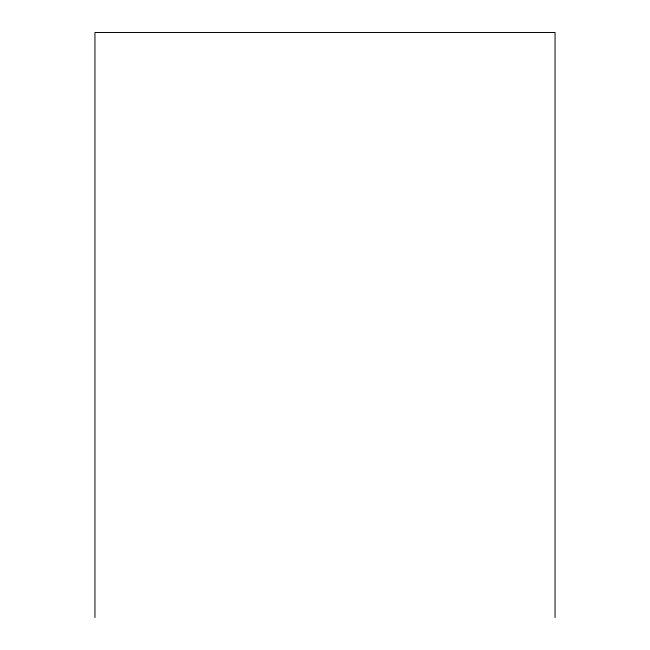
<?xml version="1.0" encoding="UTF-8"?>
<svg xmlns="http://www.w3.org/2000/svg" width="650" height="650" viewBox="0 0 650 650"><rect width="100%" height="100%" fill="white"/><g stroke="black" fill="none" stroke-linecap="round" stroke-linejoin="round"><path stroke-width="0.97" d="M555.051 617.5L555.051 32.5L94.949 32.5L94.949 617.5"/></g></svg>
